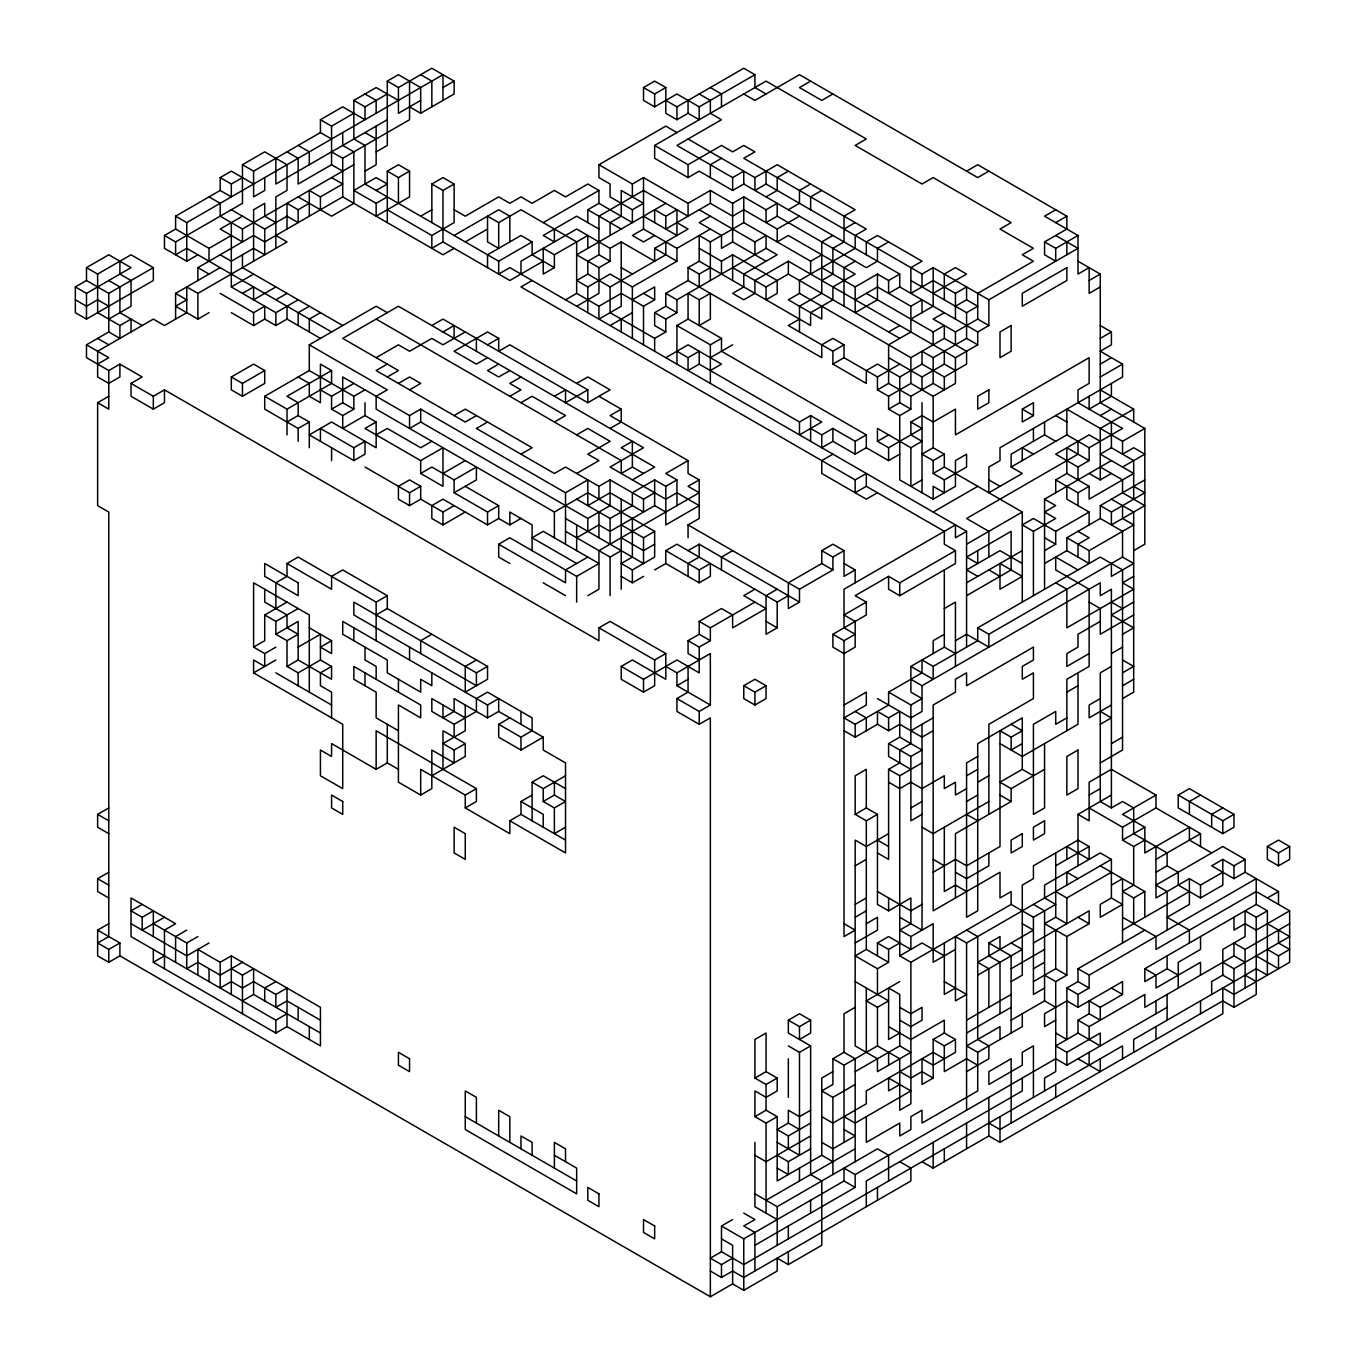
<?xml version="1.0" encoding="UTF-8"?>
<svg xmlns="http://www.w3.org/2000/svg" width="1365" height="1365" viewBox="0 0 1365 1365"><rect width="100%" height="100%" fill="white"/><g stroke="black" fill="none" stroke-linecap="round" stroke-linejoin="round"><path stroke-width="1.5" d="M197.891 254.777L186.749 261.21L164.465 248.345L164.465 235.48L175.607 229.047L175.607 216.182L220.174 190.452L220.174 177.587L231.316 171.154L253.6 184.019M164.465 235.48L175.607 241.912L242.458 203.317L242.458 164.721L264.725 151.856L287.008 164.721L287.008 190.452L275.867 196.884L275.867 248.345M331.576 139.008L320.434 132.576L320.434 119.71L342.717 106.845L365.001 119.71L365.001 106.845L387.285 93.98M554.378 267.642L543.236 274.075L543.236 248.345L554.378 254.777L554.378 267.642L532.111 254.777L532.111 241.912L498.686 261.21L365.001 184.019L365.001 145.441L353.859 139.008L353.859 100.413L376.143 87.548L398.426 100.413M376.143 151.873L387.285 145.441L387.285 81.115L398.426 74.683L420.693 87.548L420.693 113.278L409.551 106.845M86.49 267.642L108.773 254.777L131.04 267.642L86.49 293.373L75.348 286.94L75.348 312.67L86.49 319.086L153.324 280.507L153.324 267.642L131.04 254.777L97.632 274.075L86.49 267.642L86.49 280.507L108.773 293.373L153.324 267.642M220.174 177.587L231.316 184.019L242.458 177.587M242.458 164.721L253.6 171.154L320.434 132.576M320.434 119.71L331.576 126.143L353.859 113.278M387.285 81.115L398.426 87.548L431.835 68.25L454.118 81.115L454.118 93.98L420.693 113.278M75.348 286.94L86.49 280.507M175.607 216.182L186.749 222.614L442.977 74.683L442.977 100.413M387.285 119.71L275.867 184.019L275.867 158.289M420.693 100.413L398.426 113.278L398.426 87.548M442.977 87.548L454.118 81.115M242.458 216.182L220.174 229.047L242.458 241.912L242.458 229.047L220.174 216.182L220.174 203.317L209.033 196.884M342.717 171.154L331.576 164.721L298.15 184.019L298.15 158.289L287.008 151.856M331.576 151.856L342.717 158.289L409.551 119.71L409.551 81.115M175.607 229.047L209.033 248.345L231.316 235.48M242.458 229.047L353.859 164.721M108.773 319.103L131.04 306.238L131.04 280.507L119.898 274.075L119.898 261.21M197.891 280.507L197.891 267.642L253.6 235.48L264.725 241.912L342.717 196.884L442.977 254.777L454.118 248.345M231.316 209.749L264.725 229.047L287.008 216.182L298.15 222.614L298.15 209.749L309.292 203.317M309.292 216.182L309.292 190.452L320.434 196.884L342.717 184.019L331.576 177.587M365.001 171.154L376.143 164.721L376.143 126.143M131.04 383.411L153.324 396.277L164.465 389.844L164.465 402.709L153.324 409.142L131.04 396.277L131.04 383.411L142.182 376.979L119.898 364.114L108.773 370.546L86.49 357.681L86.49 344.816L108.773 331.951L119.898 338.383L119.898 325.518L97.632 312.67L97.632 274.075M119.898 325.518L131.04 319.103L131.04 331.951M175.607 319.103L175.607 293.373L220.174 267.642M387.285 222.614L387.285 171.154L398.426 164.721L409.551 171.154L409.551 196.884L376.143 216.182L376.143 203.317L353.859 190.452L376.143 177.587L387.285 184.019L376.143 190.452M119.898 364.114L119.898 376.979L108.773 383.411L97.632 376.979L97.632 351.249L153.324 319.103L164.465 325.518L186.749 312.67L186.749 286.94L197.891 293.373L287.008 241.912L275.867 235.48M387.285 171.154L398.426 177.587L409.551 171.154M97.632 364.114L108.773 357.681L86.49 344.816M231.316 222.614L231.316 286.94L253.6 274.075M376.143 203.317L387.285 196.884M175.607 293.373L186.749 299.805L175.607 306.238L197.891 319.103L209.033 312.67M242.458 293.373L253.6 286.94L253.6 299.805L275.867 286.94M431.835 222.614L431.835 184.019L442.977 177.587L454.118 184.019L454.118 222.614L431.835 235.48L387.285 209.749M431.835 184.019L442.977 190.452L454.118 184.019M810.622 1020.184L799.481 1026.599L799.481 1039.465L810.622 1033.032L810.622 1020.184L799.481 1013.751L788.339 1020.184L788.339 1033.032L810.622 1045.897L810.622 1174.548L821.764 1180.981L821.764 1245.29L788.339 1264.587L777.197 1258.155L777.197 1271.02L743.771 1290.317L732.63 1283.885L710.346 1296.75L119.898 955.858L119.898 942.993L108.773 949.426L97.632 942.993L108.773 936.561L108.773 512.046L97.632 505.63L97.632 402.709L108.773 396.277M220.174 293.373L253.6 312.67L264.725 306.238L264.725 319.103L253.6 325.518L231.316 312.67M275.867 299.805L287.008 293.373M420.693 216.182L431.835 209.749M699.204 106.845L676.938 93.98L654.654 106.845L643.512 100.413L643.512 87.548L654.654 81.115L665.796 87.548L665.796 113.278L676.938 119.71L688.062 113.278L699.204 119.71L699.204 106.845L754.913 74.683L754.913 87.548L766.055 93.98M231.316 286.94L275.867 312.67L298.15 299.805M643.512 87.548L654.654 93.98L665.796 87.548M264.725 319.103L275.867 325.518L287.008 319.103L320.434 338.383M309.292 306.238L298.15 312.67L298.15 325.518M320.434 312.67L309.292 319.103L309.292 331.951M543.236 261.21L509.828 280.507L442.977 241.912L431.835 248.345L431.835 235.48M454.118 235.48L498.686 209.749L509.828 216.182L509.828 241.912M665.796 100.413L676.938 106.845L743.771 68.25L754.913 74.683M231.316 376.979L253.6 364.114L264.725 370.546L264.725 383.411L242.458 396.277L231.316 389.844L231.316 376.979L242.458 383.411L264.725 370.546M465.26 241.912L487.544 229.047M498.686 222.614L498.686 248.345L487.544 241.912L487.544 216.182L498.686 222.614L520.969 209.749L576.661 241.912L576.661 293.373L598.945 306.238L621.229 293.373L643.512 306.238L643.512 344.816M587.803 222.614L587.803 209.749L598.945 203.317L632.37 222.614L632.37 209.749L610.087 196.884L610.087 184.019L598.945 177.587L598.945 164.721L665.796 126.143L676.938 132.576M365.001 389.844L353.859 396.277L309.292 370.546L309.292 344.816L376.143 306.238L387.285 312.653M1055.708 235.48L1077.992 248.345L988.857 299.805L988.857 325.518L977.715 331.951L899.74 286.94L899.74 274.075L743.771 184.019L732.63 190.452L699.204 171.154L688.062 177.587L654.654 158.289L654.654 145.441L766.055 81.115L866.314 139.008L855.173 145.441L922.023 184.019L933.165 177.587L1011.141 222.614L999.999 229.047L1033.424 248.345L1022.283 254.777L1033.424 261.21L977.715 293.373L977.715 319.086L955.449 331.951L933.165 319.086L944.307 312.67M543.236 222.614L598.945 190.452L598.945 203.317M298.15 441.304L298.15 428.439L264.725 409.142L264.725 396.277L309.292 370.546M598.945 164.721L632.37 184.019L643.512 177.587L688.062 203.317L710.346 190.452L732.63 203.317L743.771 196.884L766.055 209.749L777.197 203.317L777.197 216.182L866.314 267.642L877.456 261.21L877.456 248.345L888.598 241.912M810.622 81.115L799.481 87.548L821.764 100.413L832.889 93.98M264.725 396.277L287.008 409.142L331.576 383.411L331.576 370.546L287.008 396.277L298.15 402.709L298.15 415.574L309.292 422.007L309.292 447.737M654.654 145.441L688.062 164.721L721.488 145.441L732.63 151.856L743.771 145.441L754.913 151.856L743.771 158.289L866.314 229.047L855.173 235.48L855.173 248.345L799.481 280.507L799.481 293.373L788.339 299.805L821.764 319.086L821.764 306.238M376.143 357.681L398.426 344.816L409.551 351.249L431.835 338.383L442.977 344.816L465.26 331.951M431.835 325.518L442.977 319.086L587.803 402.709L610.087 389.844L587.803 376.979L576.661 383.411M554.378 254.777L587.803 235.48L587.803 248.345M632.37 209.749L643.512 203.317L621.229 190.452L621.229 216.182L610.087 222.614L610.087 235.48M721.488 158.289L710.346 164.721L710.346 177.587M287.008 422.007L298.15 415.574M320.434 389.844L331.576 396.277L353.859 383.411M387.285 364.114L376.143 370.546L465.26 422.007L476.402 415.574M442.977 331.951L454.118 325.518L454.118 338.383M532.111 280.507L520.969 286.94L855.173 479.9L866.314 473.467L866.314 486.315L944.307 531.343L944.307 544.208L955.449 550.641L955.449 563.506L899.74 595.669L888.598 589.236L888.598 576.371L899.74 582.804L955.449 550.641M665.796 203.317L576.661 254.777L598.945 267.642L610.087 261.21L610.087 248.345L621.229 241.912L654.654 261.21L654.654 248.345L688.062 229.047L676.938 222.614M298.15 428.439L309.292 422.007M331.576 396.277L331.576 409.142L342.717 402.709L353.859 409.142L353.859 396.277M387.285 376.979L398.426 370.546L342.717 338.383L398.426 306.238L643.512 447.737L610.087 467.035L665.796 499.18L676.938 492.748L699.204 505.613L665.796 524.911L665.796 486.315L654.654 479.883L632.37 492.748L632.37 505.613L610.087 518.478L576.661 499.18M688.062 203.317L688.062 216.182L643.512 190.452L598.945 216.182L598.945 254.777L587.803 261.21L587.803 274.075L610.087 286.94L665.796 254.777L665.796 241.912M710.346 229.047L676.938 248.345L643.512 229.047L632.37 235.48L643.512 241.912L654.654 235.48M654.654 222.614L654.654 209.749L665.796 216.182L676.938 209.749L676.938 235.48L643.512 216.182M699.204 93.98L710.346 100.413L710.346 113.278L721.488 119.71L676.938 145.441L732.63 177.587L743.771 171.154L743.771 184.019M331.576 409.142L342.717 415.574L353.859 409.142M398.426 383.411L409.551 376.979L420.693 383.411L409.551 389.844M587.803 274.075L576.661 280.507L587.803 286.94L610.087 274.075L632.37 286.94L676.938 261.21L676.938 248.345M799.481 216.182L777.197 229.047L743.771 209.749L732.63 216.182L710.346 203.317L665.796 229.047L665.796 216.182M688.062 139.008L754.913 177.587L777.197 164.721L855.173 209.749L844.031 216.182L844.031 241.912L832.889 248.345L832.889 274.075L821.764 280.507M320.434 441.304L320.434 428.439L353.859 447.737L365.001 441.304L365.001 454.17L353.859 460.602L309.292 434.872L331.576 422.007L376.143 447.737L376.143 422.007L365.001 415.574L342.717 428.439L342.717 415.574M487.544 344.816L498.686 338.383L498.686 351.249L509.828 344.816L587.803 389.844L587.803 402.709M565.519 299.805L576.661 293.373M710.346 216.182L699.204 222.614L721.488 235.48L721.488 248.345L732.63 241.912L766.055 261.21M766.055 171.154L766.055 184.019L754.913 190.452L754.913 177.587M788.339 171.154L777.197 177.587L777.197 190.452L766.055 196.884M376.143 422.007L365.001 428.439L420.693 460.602L442.977 447.737L442.977 486.315L420.693 473.467L420.693 460.602M487.544 357.681L476.402 364.114L454.118 351.249L487.544 331.951L498.686 338.383M576.661 306.238L598.945 293.373L598.945 267.642M376.143 434.872L387.285 428.439L420.693 447.737L431.835 441.304M342.717 402.709L342.717 376.979L409.551 415.574L420.693 409.142L565.519 492.748L587.803 479.883L587.803 505.613L610.087 492.748L643.512 512.046L643.512 499.18L610.087 479.883L598.945 486.315L565.519 467.035L554.378 473.467L476.402 428.439L487.544 422.007M498.686 364.114L487.544 370.546L498.686 376.979L509.828 370.546M777.197 229.047L777.197 241.912L788.339 235.48L855.173 274.075L832.889 286.94L832.889 299.805L810.622 312.67L810.622 325.518L699.204 261.21L699.204 235.48L710.346 241.912L743.771 222.614L810.622 261.21L821.764 254.777M810.622 184.019L799.481 190.452L799.481 203.317L788.339 209.749M610.087 479.883L610.087 505.613L587.803 518.478L420.693 422.007L409.551 428.439L409.551 415.574M632.37 299.805L654.654 286.94L654.654 299.805L643.512 306.238M977.715 331.951L977.715 344.816L955.449 357.681L788.339 261.21L754.913 280.507L754.913 293.373L743.771 299.805L732.63 293.373L743.771 286.94L743.771 274.075L777.197 254.777L766.055 248.345L676.938 299.805L676.938 312.67L665.796 319.103L665.796 331.951L654.654 325.535L654.654 312.67L665.796 306.238L665.796 293.373L688.062 280.507L688.062 267.642L699.204 261.21M777.197 216.182L766.055 222.614L766.055 209.749M821.764 190.452L810.622 196.884L810.622 209.749M454.118 415.574L465.26 409.142L532.111 447.737L520.969 454.17M520.969 376.979L509.828 383.411L520.969 389.844L509.828 396.277M610.087 325.535L632.37 312.67M688.062 267.642L699.204 274.075L710.346 267.642M699.204 248.345L721.488 261.21L732.63 254.777L777.197 280.507L777.197 293.373L766.055 299.805L766.055 286.94L732.63 267.642M699.204 209.749L754.913 241.912L766.055 235.48L766.055 248.345M520.969 402.709L532.111 396.277L565.519 415.574L554.378 422.007M699.204 299.805L710.346 293.373L710.346 319.103L699.204 325.518L699.204 299.805L688.062 293.373L688.062 319.103L721.488 338.383L721.488 351.249L866.314 434.872L866.314 447.737L888.598 460.602L899.74 454.17M420.693 473.467L431.835 467.035L454.118 479.883L476.402 467.035L476.402 479.9L454.118 492.748L454.118 479.883M554.378 396.277L565.519 389.844L565.519 402.709L587.803 389.844M610.087 286.94L610.087 312.67L654.654 338.383L665.796 331.951M676.938 364.114L676.938 325.518L688.062 319.103M832.889 235.48L821.764 241.912L821.764 293.373L799.481 306.238L799.481 331.951M844.031 229.047L855.173 222.614M275.867 608.534L275.867 582.804L287.008 576.371L287.008 563.506L298.15 557.074L376.143 602.101L387.285 595.669L387.285 608.534L487.544 666.41L487.544 679.275L465.26 692.14L465.26 666.41L476.402 659.978M365.001 467.035L409.551 492.748L420.693 486.315L420.693 499.18L409.551 505.613L398.426 499.18L398.426 486.315L409.551 479.9L420.693 486.315M442.977 473.467L465.26 460.602M766.055 286.94L788.339 274.075L899.74 338.383M966.574 171.154L977.715 164.721L1066.85 216.182L1066.85 229.047L1044.566 241.912L1044.566 254.777L1055.708 261.21L1055.708 248.345L1044.566 241.912M665.796 357.681L688.062 344.816L721.488 364.114L710.346 370.546M988.857 171.154L977.715 177.587L799.481 74.683L754.913 100.413L743.771 93.98M688.062 357.681L699.204 351.249L699.204 364.114L688.062 370.546L688.062 357.681L676.938 351.249M676.938 325.518L710.346 344.816L721.488 338.383M855.173 261.21L844.031 267.642L844.031 306.238M309.292 692.14L309.292 614.967L253.6 582.804L253.6 647.129L264.725 640.697L264.725 614.967L287.008 602.101M420.693 499.18L442.977 512.046L454.118 505.613M576.661 434.872L587.803 428.439L610.087 441.304L587.803 454.17L598.945 460.602L576.661 473.467M610.087 428.439L621.229 422.007L621.229 409.142L610.087 415.574L688.062 460.602L688.062 473.467L699.204 479.9L699.204 518.478L688.062 524.911L688.062 537.776M710.346 357.681L732.63 344.816M264.725 614.967L275.867 621.399L298.15 608.534M520.969 518.478L509.828 524.911L498.686 518.478L487.544 524.911L442.977 499.18L431.835 505.613L431.835 518.478L442.977 524.911L465.26 512.046M799.481 319.103L788.339 325.518L832.889 351.249L844.031 344.816L844.031 357.681L832.889 364.114L832.889 351.249M821.764 267.642L855.173 286.94L877.456 274.075L888.598 280.507L899.74 274.075M275.867 621.399L275.867 634.264L298.15 621.399L298.15 659.995L331.576 679.275L331.576 666.427L320.434 659.995L320.434 634.264L298.15 647.129M454.118 492.748L487.544 512.046L498.686 505.613L498.686 518.478M855.173 299.805L877.456 286.94L910.882 306.238L922.023 299.805L922.023 312.67M253.6 647.129L264.725 653.562L275.867 647.129M275.867 634.264L287.008 640.697L298.15 634.264L287.008 627.832L287.008 614.967L264.725 602.101L264.725 589.236M899.74 286.94L888.598 293.373L888.598 280.507M766.055 184.019L922.023 274.075L933.165 267.642L988.857 299.805M264.725 653.562L264.725 666.427L253.6 659.995L253.6 672.86L275.867 659.995M1055.708 209.749L1044.566 216.182L1077.992 235.48L1077.992 274.075L1089.134 267.642L1089.134 293.373L1100.275 286.94M287.008 640.697L287.008 666.427L298.15 659.995M331.576 640.697L320.434 647.129L331.576 653.562L331.576 640.697L309.292 627.832M376.143 614.967L387.285 608.534M509.828 563.506L498.686 557.074L498.686 544.208L509.828 537.776L576.661 576.371L598.945 563.506L543.236 531.343L532.111 537.776L576.661 563.506M554.378 537.776L554.378 512.046L587.803 492.748L654.654 531.343L654.654 557.074L632.37 569.939L632.37 582.804L643.512 576.371M632.37 479.883L654.654 467.035L621.229 447.737L632.37 441.304L632.37 467.035L621.229 473.467L621.229 460.602L376.143 319.086M933.165 293.373L966.574 274.075L955.449 267.642L944.307 274.075L944.307 299.805M1055.708 222.614L1066.85 216.182M287.008 666.427L298.15 672.86L320.434 659.995M888.598 331.951L899.74 325.518M910.882 319.086L933.165 306.238L933.165 267.642M866.314 254.777L866.314 241.912L877.456 235.48L922.023 261.21L910.882 267.642L910.882 293.373L933.165 280.507L955.449 293.373L966.574 286.94L966.574 299.805L977.715 306.238L966.574 312.67L910.882 280.507M331.576 666.427L320.434 672.86L320.434 685.708L331.576 692.14L331.576 717.871M688.062 460.602L665.796 473.467L676.938 479.883L676.938 505.613M955.449 306.238L966.574 299.805M1055.708 248.345L1077.992 235.48M108.773 833.657L97.632 827.224L97.632 814.359L108.773 807.926M576.661 537.776L598.945 524.911L610.087 531.343L654.654 505.613L654.654 479.883M643.512 499.18L654.654 492.748M665.796 486.315L676.938 479.883M866.314 293.373L933.165 331.951L944.307 325.518L944.307 338.383L910.882 357.681L799.481 293.373M431.835 634.264L420.693 640.697L420.693 653.562M699.204 479.9L688.062 486.315L699.204 492.748L598.945 550.641L598.945 589.236L587.803 595.669M799.481 422.007L810.622 415.574L821.764 422.007L799.481 434.872L799.481 422.007L699.204 364.114M844.031 357.681L877.456 376.979L899.74 364.114M587.803 557.074L565.519 569.939L565.519 582.804L498.686 544.208M877.456 376.979L877.456 389.844L888.598 383.411L910.882 396.277L933.165 383.411L944.307 389.844L944.307 376.979L966.574 364.114L966.574 351.249L944.307 338.383M832.889 364.114L866.314 383.411L866.314 370.546L877.456 364.114L899.74 376.979L922.023 364.114L944.307 376.979M922.023 364.114L922.023 351.249L933.165 357.681L966.574 338.383L977.715 344.816M565.519 531.343L610.087 557.074L621.229 550.641M621.229 524.911L643.512 537.776L654.654 531.343M810.622 428.439L821.764 434.872L832.889 428.439L855.173 441.304L866.314 434.872M877.456 389.844L888.598 396.277L910.882 383.411L933.165 396.277L955.449 383.411L955.449 357.681M888.598 357.681L922.023 376.979L944.307 364.114L955.449 370.546M1089.134 280.507L1100.275 274.075L1100.275 402.709L1144.826 428.439L1144.826 544.208L1133.684 550.641M654.654 544.208L643.512 550.641L621.229 537.776M866.314 447.737L855.173 454.17L832.889 441.304L821.764 447.737L821.764 434.872M888.598 396.277L888.598 409.142L899.74 402.709L910.882 409.142L910.882 396.277M108.773 897.965L97.632 891.533L97.632 878.685L108.773 872.252M654.654 569.939L665.796 563.506L665.796 550.641L676.938 544.208L777.197 602.101L788.339 595.669M832.889 454.17L821.764 460.602L821.764 473.467L866.314 499.18L877.456 492.748M888.598 409.142L899.74 415.574L910.882 409.142M476.402 672.843L476.402 685.708L353.859 614.967L353.859 602.101L476.402 672.843L487.544 666.41M688.062 550.641L699.204 544.208L799.481 602.101L799.481 589.236L832.889 569.939L832.889 557.074L844.031 550.641L844.031 576.371L855.173 569.939L855.173 582.804M1055.708 441.304L1044.566 434.872L1011.141 454.17L1011.141 467.035L1066.85 434.872L1089.134 447.737L1122.542 428.439L1077.992 402.709L1077.992 389.844L1089.134 383.411L1089.134 357.681L955.449 434.872L955.449 409.142L933.165 422.007L922.023 415.574L910.882 422.007L910.882 434.872L922.023 441.304L910.882 447.737L877.456 428.439L877.456 441.304L888.598 434.872M877.456 441.304L888.598 447.737L922.023 428.439L910.882 422.007M598.945 627.832L610.087 621.399L665.796 653.545L665.796 679.275L632.37 659.978L621.229 666.41L621.229 679.275L643.512 692.14L654.654 685.708L654.654 659.978L598.945 627.832L598.945 640.697L164.465 389.844M665.796 550.641L699.204 569.939L710.346 563.506L710.346 576.371L699.204 582.804L665.796 563.506M732.63 550.641L721.488 557.074L721.488 569.939M1100.275 338.383L1111.4 331.951L1111.4 344.816L1100.275 351.249L1122.542 364.114L1122.542 376.979L999.999 447.737L999.999 460.602L988.857 467.035L988.857 492.765L1022.283 473.467L1011.141 467.035M119.898 955.858L108.773 962.291L97.632 955.858L97.632 930.128L108.773 923.696M142.182 904.398L131.04 910.83L142.182 917.263L153.324 910.83L153.324 936.561M253.6 672.86L342.717 724.303L342.717 788.629L320.434 775.764L320.434 750.033L331.576 756.466L331.576 743.601L376.143 769.331L387.285 762.899L398.426 769.331M465.26 717.871L431.835 698.573L431.835 711.438L454.118 724.303L476.402 711.438L476.402 698.573L487.544 692.14L532.111 717.871L532.111 730.736L520.969 737.168L498.686 724.303L498.686 737.168L520.969 750.033L543.236 737.168L498.686 711.438L487.544 717.871L454.118 698.573L454.118 711.438L442.977 717.871L442.977 705.005M431.835 672.843L431.835 685.708L420.693 679.275L420.693 692.14L387.285 672.843L387.285 659.995L342.717 634.264L342.717 621.399L487.544 705.005L498.686 698.573L498.686 711.438M866.314 486.315L855.173 492.748L855.173 479.9M944.307 454.17L933.165 447.737L922.023 454.17L933.165 460.602L944.307 454.17L944.307 467.035L1022.283 512.046L1022.283 602.101M1022.283 409.142L1033.424 402.709L1033.424 415.574L1022.283 422.007L1022.283 409.142L1033.424 415.574M1100.275 364.114L1111.4 357.681M164.465 917.263L142.182 930.128L142.182 917.263M465.26 705.005L465.26 730.736L442.977 743.601L454.118 750.033L465.26 743.601L465.26 756.466L431.835 775.764M498.686 724.303L509.828 717.871M922.023 479.9L910.882 486.332L910.882 447.737M933.165 460.602L933.165 473.467L944.307 467.035M1100.275 376.979L1122.542 364.114M699.204 621.399L710.346 627.832L710.346 640.68L699.204 634.264L699.204 621.399L721.488 608.534L732.63 614.967L732.63 627.832L766.055 608.534L743.771 595.669L754.913 589.236M799.481 602.101L788.339 608.534L788.339 582.804L821.764 563.506L821.764 550.641L832.889 544.208L844.031 550.641M933.165 473.467L944.307 479.9L966.574 467.035L966.574 454.17L955.449 460.602L955.449 486.332L933.165 499.18L899.74 479.9L899.74 415.574M186.749 930.128L175.607 936.561L175.607 962.291M398.426 730.736L376.143 717.871L376.143 692.14L353.859 679.275L353.859 666.427L420.693 705.005L420.693 717.871L398.426 705.005L398.426 782.196L420.693 795.061L431.835 788.629L431.835 750.033L454.118 762.899L454.118 750.033M654.654 659.978L665.796 653.545M699.204 659.978L688.062 653.545L688.062 640.68L699.204 634.264M710.346 627.832L754.913 602.101M777.197 589.236L766.055 595.669L766.055 634.264L777.197 627.832L777.197 602.101M153.324 949.426L153.324 962.291L164.465 955.858M153.324 923.696L186.749 942.993L197.891 936.561M621.229 666.41L643.512 679.275L676.938 659.978L699.204 672.843L699.204 647.112L710.346 640.68M933.165 512.046L977.715 486.332M1100.275 415.574L1111.4 409.142M209.033 942.993L186.749 955.858L131.04 923.696M465.26 795.061L476.402 788.629L476.402 801.494L465.26 807.926L465.26 795.061L420.693 769.331L420.693 795.061M710.346 705.005L676.938 685.708L676.938 672.843L710.346 653.545L710.346 705.005L699.204 711.438L676.938 698.573L676.938 711.438L699.204 724.303L710.346 717.871L710.346 1296.75M1133.684 422.007L1133.684 409.142L1100.275 428.439L1100.275 479.9L1089.134 473.467M676.938 685.708L688.062 679.275M197.891 975.156L197.891 949.426L220.174 962.291L231.316 955.858L320.434 1007.319L320.434 1045.914L287.008 1026.616L275.867 1033.049L153.324 962.291M532.111 820.792L532.111 782.196L543.236 775.764L565.519 788.629M676.938 698.573L688.062 692.14L688.062 666.41M888.598 576.371L855.173 595.669L866.314 602.101L866.314 614.967L832.889 634.264L832.889 647.129L844.031 653.545L855.173 647.129L855.173 621.399L844.031 614.967L866.314 602.101M966.574 647.129L966.574 531.343L955.449 537.776L955.449 524.911L844.031 589.236L844.031 627.832L855.173 634.264L844.031 640.697L832.889 634.264M1055.708 492.765L1055.708 479.9L1066.85 473.467L1089.134 486.332L1089.134 499.18L1133.684 473.467L1100.275 454.17L1111.4 447.737L1133.684 460.602L1133.684 499.198M1100.275 441.304L1089.134 434.872L1055.708 454.17L1077.992 467.035L1089.134 460.602L1089.134 447.737M1066.85 434.872L1066.85 409.142L1122.542 441.304L1144.826 428.439M242.458 962.291L220.174 975.156L197.891 962.291L186.749 968.723L186.749 942.993M565.519 840.089L520.969 814.359L520.969 801.494L532.111 795.061M532.111 782.196L543.236 788.629L565.519 775.764M966.574 544.208L1022.283 512.046M1044.566 589.236L1044.566 499.18L1111.4 460.602M231.316 968.723L242.458 975.156L253.6 968.723L253.6 994.454L320.434 1033.049M465.26 807.926L509.828 833.657L509.828 820.792L520.969 814.359M543.236 801.494L554.378 795.061L565.519 801.494L554.378 807.926L543.236 801.494L543.236 788.629M743.771 685.708L754.913 679.275L766.055 685.708L766.055 698.573L754.913 705.005L743.771 698.573L743.771 685.708L754.913 692.14L766.055 685.708M1055.708 479.9L1077.992 492.765L1089.134 486.332M1100.275 479.9L1111.4 473.467M1122.542 467.035L1144.826 454.17L1133.684 447.737L1122.542 454.17L1122.542 441.304M1044.566 550.641L1055.708 544.208L1055.708 531.343L1033.424 518.478L1022.283 524.911L1033.424 531.343L1055.708 518.478L1044.566 512.046L1055.708 505.613L1044.566 499.18M242.458 1000.886L253.6 994.454M275.867 981.589L264.725 988.021L264.725 1000.886M966.574 582.804L1022.283 550.641M1055.708 531.343L1089.134 512.046L1089.134 524.911M1044.566 563.506L1066.85 550.641L1066.85 537.776L1100.275 518.478L1100.275 505.613L1144.826 479.9M220.174 962.291L220.174 988.021L231.316 981.589L242.458 988.021L253.6 981.589L275.867 994.454L287.008 988.021L287.008 1026.616M565.519 827.224L554.378 833.657L554.378 807.926M944.307 608.534L955.449 602.101L955.449 666.41M966.574 595.669L1011.141 569.939L1011.141 531.343L966.574 557.074L977.715 563.506L977.715 550.641M1100.275 505.613L1111.4 512.046L1144.826 492.765L1133.684 486.332M164.465 968.723L164.465 930.128L175.607 923.696L131.04 897.965L131.04 936.561L275.867 1020.184L287.008 1013.751M944.307 634.264L933.165 640.697L933.165 653.562M1066.85 537.776L1089.134 550.641L1133.684 524.911L1122.542 518.478L1122.542 505.613M844.031 705.005L866.314 692.14L866.314 705.005L844.031 717.871L855.173 724.303L888.598 705.005L888.598 692.14L922.023 672.843L922.023 659.978L933.165 666.41L977.715 640.697L977.715 627.832L1100.275 557.074L1122.542 569.939L1122.542 750.033L1100.275 762.899M888.598 692.14L910.882 705.005L922.023 698.573L910.882 692.14L910.882 666.41L944.307 647.129L944.307 569.939M955.449 640.697L966.574 634.264L988.857 647.129L988.857 634.264L977.715 627.832M988.857 634.264L1122.542 557.074L1133.684 563.506L1111.4 576.371L1111.4 563.506M910.882 679.275L922.023 685.708L1100.275 582.804L1100.275 595.669L1111.4 589.236L1111.4 807.926L1122.542 801.494L1133.684 807.926L1133.684 833.657L1167.109 852.954L1167.109 865.82L1155.967 872.252M844.031 730.736L855.173 737.168L877.456 724.303L888.598 730.736L899.74 724.303L922.023 737.168L933.165 730.736M877.456 724.303L877.456 711.438L888.598 717.871L899.74 711.438L899.74 737.168L922.023 750.033L910.882 756.466L888.598 743.601L888.598 756.466L910.882 769.331M1133.684 576.371L1122.542 582.804L1133.684 589.236L1066.85 627.832L1066.85 589.236L1055.708 582.804M888.598 743.601L899.74 737.168M910.882 730.736L933.165 717.871M1100.275 621.399L1077.992 634.264L1077.992 647.129L1066.85 653.562L1066.85 666.427L1089.134 653.562M1133.684 602.101L1111.4 614.967L1133.684 627.832L1122.542 634.264M1133.684 614.967L1100.275 634.264L1100.275 608.534L1089.134 602.101M877.456 852.937L888.598 859.37L888.598 769.331L899.74 762.899L899.74 750.033L910.882 743.601L910.882 705.005M1111.4 897.965L1122.542 904.398L1100.275 917.263L1100.275 904.398L1111.4 897.965L1111.4 859.387L1100.275 852.954L1044.566 885.1L1044.566 897.965L1055.708 904.398L1033.424 917.263L1011.141 904.398L910.882 962.291L899.74 955.858L899.74 775.764L922.023 762.899M1111.4 653.562L1122.542 647.129M866.314 807.926L866.314 769.331L855.173 775.764L855.173 814.359L866.314 807.926L877.456 814.359L877.456 904.398L888.598 910.83L910.882 897.965L910.882 923.696L899.74 930.128L910.882 936.561L933.165 923.696L933.165 962.291L955.449 949.426M1066.85 692.14L1077.992 685.708M1111.4 666.427L1100.275 672.86L1100.275 801.494L1111.4 807.926M855.173 814.359L866.314 820.792L877.456 814.359M977.715 756.466L966.574 762.899L966.574 917.263L977.715 910.83L977.715 743.601L1022.283 717.871L1022.283 769.331L999.999 782.196L1011.141 788.629L1044.566 769.331M933.165 872.235L955.449 859.37L966.574 865.802L999.999 846.522L999.999 730.736L1011.141 737.168L1022.283 730.736L1011.141 724.303M1122.542 672.86L1133.684 666.427L1122.542 659.995M910.882 807.926L922.023 801.494M966.574 775.764L977.715 769.331M1022.283 743.601L1011.141 750.033L1011.141 737.168M1066.85 717.871L1055.708 724.303L1055.708 711.438L1033.424 724.303L1033.424 814.359L1044.566 807.926L1044.566 743.601M1100.275 698.573L1089.134 705.005L1089.134 717.871L1111.4 705.005M1122.542 685.725L1133.684 679.292M888.598 833.657L866.314 846.505L855.173 840.089L855.173 1045.897L877.456 1058.762L877.456 1071.627L910.882 1052.33L899.74 1045.897L855.173 1071.627M922.023 814.359L910.882 820.792L910.882 756.466M966.574 788.629L955.449 795.061L955.449 782.196L944.307 788.629L944.307 775.764L922.023 788.629L910.882 782.196L899.74 788.629L888.598 782.196M977.715 782.196L988.857 775.764M1122.542 698.573L1133.684 692.14L1133.684 512.046L1111.4 499.18M855.173 865.802L866.314 859.37M966.574 801.494L977.715 795.061M1100.275 724.303L1111.4 717.871L1100.275 711.438M988.857 801.494L933.165 833.657L922.023 827.224M1011.141 788.629L1011.141 801.494L955.449 833.657L955.449 897.965M1111.4 743.601L1122.542 737.168M855.173 904.398L866.314 897.965M855.173 917.263L866.314 910.83M866.314 923.696L877.456 917.263L877.456 930.128L855.173 942.993M1089.134 795.061L1100.275 788.629M922.023 904.398L910.882 910.83L877.456 891.533M1077.992 865.82L1077.992 814.359L1111.4 795.061M888.598 962.291L866.314 949.426L855.173 955.858L877.456 968.723L888.598 962.291L888.598 949.426L877.456 942.993L877.456 955.858M877.456 942.993L888.598 936.561L910.882 949.426L910.882 936.561M888.598 949.426L899.74 942.993M1200.535 846.522L1200.535 833.657L1155.967 807.926L1155.967 795.061L1122.542 814.359L1144.826 827.224L1144.826 852.954L1189.393 827.224L1189.393 840.089L1211.676 852.954M899.74 955.858L922.023 942.993L944.307 955.858M1055.708 865.802L1089.134 846.522L1089.134 859.387L1066.85 846.522L1066.85 859.37M1089.134 807.926L1122.542 827.224L1155.967 807.926M1178.251 795.061L1189.393 788.629L1233.96 814.359L1233.96 827.224L1222.818 833.657L1178.251 807.926L1178.251 795.061L1222.818 820.792L1233.96 814.359M1122.542 827.224L1122.542 840.089L1144.826 827.224M1200.535 795.061L1189.393 801.494L1189.393 814.359M855.173 1007.319L844.031 1013.751L844.031 1052.33L855.173 1058.762L855.173 1161.683M899.74 981.589L866.314 1000.886L877.456 1007.319L888.598 1000.886L855.173 981.589M944.307 981.589L966.574 994.454L955.449 1000.886L955.449 936.561L966.574 942.993L1111.4 859.387M1122.542 840.089L1133.684 846.522L1144.826 840.089M766.055 1071.627L766.055 1033.032L754.913 1039.465L754.913 1078.06L766.055 1071.627L777.197 1078.06L777.197 1090.925L766.055 1097.358L754.913 1090.925L754.913 1116.655L766.055 1123.088L777.197 1116.655L777.197 1180.981L821.764 1155.251L832.889 1161.683M788.339 1045.897L799.481 1052.33L810.622 1045.897M999.999 1013.751L999.999 962.291L988.857 955.858L988.857 942.993L999.999 936.561L999.999 949.426M1055.708 891.533L1066.85 897.965L1111.4 872.235M1222.818 807.926L1211.676 814.359L1211.676 827.224M754.913 1078.06L766.055 1084.493L777.197 1078.06M1055.708 852.954L1055.708 917.263L1044.566 923.696L1066.85 936.561L1089.134 923.696L1089.134 910.83L1033.424 942.993M1111.4 885.1L1122.542 878.668L1122.542 942.993M1155.967 859.387L1200.535 833.657M855.173 1084.493L832.889 1097.358L821.764 1090.925L832.889 1084.493L832.889 1058.762L844.031 1052.33M955.449 988.021L944.307 994.454L944.307 942.993M977.715 975.156L1022.283 949.426L1011.141 942.993M754.913 1116.655L766.055 1110.223L777.197 1116.655M832.889 1071.627L821.764 1078.06L821.764 1155.251M832.889 1058.762L844.031 1065.195L877.456 1045.897L899.74 1058.762L899.74 1110.223L910.882 1103.79L910.882 962.291M899.74 1033.032L888.598 1039.465L888.598 988.021L899.74 994.454L899.74 1045.897M1011.141 968.723L1044.566 949.426M1133.684 846.522L1133.684 885.1L1122.542 891.533L1133.684 897.965L1144.826 891.533L1144.826 917.263M1011.141 981.589L1022.283 975.156L1022.283 885.1L1033.424 878.668L1033.424 865.802L1077.992 840.089L1089.134 846.522M1033.424 968.723L1044.566 962.291M1222.818 872.252L1200.535 885.1L1189.393 878.668L1155.967 897.965L1155.967 846.522M1245.102 859.387L1233.96 865.82L1222.818 859.387L1211.676 865.82L1233.96 878.668L1245.102 872.252L1245.102 859.387L1222.818 846.522L1155.967 885.1L1167.109 891.533L1167.109 930.128M799.481 1129.52L788.339 1123.088L777.197 1129.52L788.339 1135.953L810.622 1123.088M810.622 1110.223L799.481 1116.655L788.339 1110.223L788.339 1123.088M933.165 1039.465L944.307 1033.032L955.449 1039.465L955.449 1052.33L933.165 1065.195L922.023 1058.762L922.023 1084.493L933.165 1078.06L933.165 1039.465L944.307 1045.897L955.449 1039.465M966.574 1020.184L1011.141 994.454M1033.424 981.589L1055.708 968.723L1055.708 930.128M1122.542 930.128L1189.393 891.533M1267.368 846.522L1278.51 840.089L1289.652 846.522L1289.652 859.387L1278.51 865.82L1267.368 859.387L1267.368 846.522L1278.51 852.954L1289.652 846.522M966.574 1033.049L1011.141 1007.319M1044.566 988.021L1033.424 994.454L1033.424 917.263M1044.566 975.156L1055.708 981.589L1066.85 975.156L1066.85 936.561M1055.708 1033.049L1066.85 1039.482L1066.85 988.021L1077.992 981.589L1077.992 968.723L1144.826 930.128M1167.109 865.82L1178.251 872.235L1178.251 885.1L1200.535 897.965L1222.818 885.1L1222.818 859.387M810.622 1135.953L766.055 1161.683L754.913 1155.251M899.74 1084.493L888.598 1090.925L888.598 1078.06L910.882 1090.925L855.173 1123.088L844.031 1116.655M1011.141 1020.184L1044.566 1000.886L1055.708 1007.319M1077.992 968.723L1089.134 975.156L1256.227 878.668L1256.227 904.398L1267.368 910.83L1267.368 975.156L1256.227 968.723L1133.684 1039.482L1133.684 1052.33M777.197 1155.251L788.339 1161.683L810.622 1148.818M999.999 1039.465L999.999 1026.616L966.574 1045.897L977.715 1052.33L1022.283 1026.616L1022.283 1013.751M1066.85 988.021L1077.992 994.454L1089.134 988.021L1089.134 975.156M966.574 1071.627L988.857 1058.762L988.857 1045.897L977.715 1039.465L977.715 936.561L966.574 930.128M1055.708 1020.184L1044.566 1026.616L1044.566 1013.751L1066.85 1000.886L1077.992 1007.319L1122.542 981.589L1122.542 994.454L1100.275 1007.319L1089.134 1000.886L1089.134 1013.751L1077.992 1020.184L1077.992 1033.049L1055.708 1045.897L1066.85 1052.33L1100.275 1033.049L1100.275 1045.897L1077.992 1033.049M1178.251 975.156L1167.109 968.723L1144.826 981.589L1144.826 968.723L1256.227 904.398M1267.368 897.965L1278.51 891.533L1245.102 872.252M1122.542 1058.762L1122.542 1045.914L743.771 1264.587L721.488 1251.722L721.488 1225.992L732.63 1219.559M766.055 1200.279L855.173 1148.818M1211.676 994.454L1211.676 981.589L1222.818 975.156L1222.818 949.426L1245.102 936.561L1245.102 910.83L1256.227 917.263L1267.368 910.83M754.913 1193.846L777.197 1206.694L877.456 1148.818L888.598 1155.251L888.598 1180.981M1077.992 1020.184L1089.134 1026.616L1144.826 994.454L1144.826 1007.319L1233.96 955.858L1245.102 962.291M922.023 1161.683L933.165 1168.116L988.857 1135.953L999.999 1142.386L1222.818 1013.751L1222.818 988.021L1233.96 994.454L1289.652 962.291L1289.652 910.83L1256.227 930.128L1245.102 923.696L1233.96 930.128L1233.96 917.263M721.488 1251.722L710.346 1258.155L721.488 1264.587L732.63 1258.155M721.488 1225.992L743.771 1238.857L844.031 1180.981L855.173 1187.413L855.173 1174.548L844.031 1168.116L844.031 1180.981M855.173 1174.548L1055.708 1058.762L1066.85 1065.195L1167.109 1007.319M1233.96 955.858L1233.96 942.993L1245.102 949.426L1289.652 923.696M754.913 1245.29L855.173 1187.413M1222.818 962.291L1233.96 968.723L1289.652 936.561L1267.368 923.696M710.346 1271.02L721.488 1277.452L732.63 1271.02L743.771 1277.452L910.882 1180.981L910.882 1168.116L899.74 1161.683M1267.368 949.426L1278.51 955.858L1289.652 949.426L1278.51 942.993L1278.51 930.128M988.857 1123.088L999.999 1129.52L1222.818 1000.886L1233.96 1007.319L1256.227 994.454L1256.227 917.263M1077.992 261.21L1100.275 274.075M710.346 87.548L721.488 93.98L721.488 106.845M1100.275 325.535L1111.4 331.951M977.715 319.086L988.857 325.518M1100.275 389.844L1133.684 409.142M1055.708 415.574L1066.85 422.007M420.693 74.683L431.835 81.115L431.835 106.845M1089.134 460.602L1066.85 447.737L1066.85 473.467M1100.275 467.035L1122.542 479.9L1122.542 492.765L1144.826 505.613L1111.4 524.911L1111.4 512.046M598.945 190.452L587.803 184.019L565.519 196.884L554.378 190.452L532.111 203.317L520.969 196.884L509.828 203.317L498.686 196.884L465.26 216.182L454.118 209.749M844.031 344.816L832.889 338.383L821.764 344.816L821.764 357.681L688.062 280.507M1033.424 454.17L1022.283 447.737L1022.283 460.602M587.803 209.749L621.229 229.047M654.654 248.345L676.938 261.21M365.001 93.98L376.143 100.413L376.143 113.278M598.945 229.047L576.661 216.182L543.236 235.48L554.378 241.912L554.378 229.047M1089.134 512.046L1066.85 499.18L1066.85 486.332M1100.275 518.478L1122.542 531.343L1122.542 557.074M353.859 100.413L365.001 106.845M610.087 248.345L576.661 229.047L520.969 261.21L520.969 274.075M598.945 254.777L610.087 261.21M621.229 267.642L632.37 274.075M665.796 293.373L676.938 299.805M988.857 479.9L999.999 486.332M1077.992 531.343L1089.134 537.776L1077.992 544.208L1077.992 557.074M365.001 132.576L376.143 139.008M643.512 293.373L654.654 299.805M665.796 306.238L676.938 312.67M532.111 241.912L520.969 235.48L487.544 254.777L487.544 267.642M654.654 312.67L665.796 319.103M1044.566 537.776L1055.708 544.208M1066.85 550.641L1089.134 563.506L1089.134 550.641M1077.992 569.939L1055.708 557.074L1055.708 569.939L1089.134 589.236L1089.134 666.427L1066.85 679.275L1066.85 730.736M1111.4 602.101L1122.542 608.534M298.15 145.441L309.292 151.856L309.292 164.721M966.574 531.343L509.828 267.642L498.686 274.075L498.686 261.21M1022.283 563.506L999.999 550.641L966.574 569.939L977.715 576.371M988.857 569.939L999.999 576.371M298.15 196.884L331.576 216.182L353.859 203.317L353.859 151.856L342.717 145.441L342.717 132.576M298.15 209.749L287.008 203.317L287.008 229.047M598.945 396.277L621.229 409.142M220.174 190.452L231.316 196.884L231.316 184.019M275.867 222.614L264.725 216.182L264.725 203.317L253.6 209.749L253.6 261.21M821.764 550.641L832.889 557.074M844.031 563.506L855.173 569.939M821.764 563.506L832.889 569.939M632.37 467.035L643.512 473.467M944.307 647.129L955.449 653.562M220.174 254.777L231.316 261.21L253.6 248.345L264.725 254.777L264.725 229.047M342.717 325.518L242.458 267.642L242.458 254.777M654.654 505.613L665.796 512.046M688.062 524.911L799.481 589.236M1155.967 795.061L1111.4 769.331L1089.134 782.196L1089.134 820.792L1077.992 814.359M331.576 331.951L186.749 248.345L175.607 254.777L175.607 241.912M910.882 666.41L933.165 679.275L933.165 666.41M197.891 267.642L209.033 274.075M309.292 344.816L387.285 389.844L376.143 396.277L376.143 409.142L554.378 512.046M999.999 743.601L1022.283 756.466L1077.992 724.303L1077.992 672.843M1289.652 910.83L1256.227 891.533L1155.967 949.426L1155.967 936.561L1122.542 917.263M331.576 370.546L320.434 364.114L320.434 402.709L309.292 396.277L309.292 383.411L298.15 376.979M766.055 621.399L777.197 627.832M1022.283 769.331L1033.424 775.764M565.519 518.478L643.512 563.506L643.512 537.776M877.456 698.573L910.882 717.871L922.023 711.438L922.023 685.708M632.37 569.939L621.229 563.506L632.37 557.074L632.37 518.478M108.773 280.507L119.898 286.94L119.898 312.67L142.182 325.518M465.26 486.315L498.686 505.613M621.229 576.371L632.37 582.804M855.173 711.438L866.314 717.871L866.314 730.736M999.999 795.061L1011.141 801.494M1100.275 865.802L1144.826 891.533M1256.227 955.858L1278.51 968.723L1278.51 955.858M108.773 306.238L97.632 299.805L86.49 306.238L75.348 299.805M688.062 640.68L699.204 647.112M888.598 769.331L899.74 775.764M966.574 814.359L977.715 820.792M1077.992 878.668L1066.85 872.235L1066.85 885.1M1245.102 975.156L1256.227 981.589M543.236 582.804L565.519 595.669M1222.818 975.156L1233.96 981.589M97.632 338.383L108.773 344.816M665.796 666.41L676.938 672.843M1077.992 917.263L1089.134 923.696M1033.424 904.398L1044.566 910.83L1044.566 1000.886M1055.708 917.263L1066.85 923.696L1066.85 897.965M1144.826 968.723L1155.967 975.156L1155.967 988.021L1200.535 962.291L1200.535 975.156M933.165 859.37L944.307 865.802M955.449 872.235L966.574 878.668L988.857 865.802L988.857 852.937M877.456 840.089L888.598 846.505M966.574 891.533L955.449 885.1L944.307 891.533L944.307 827.224M1022.283 923.696L1033.424 930.128L977.715 962.291L988.857 968.723L988.857 1007.319M97.632 402.709L108.773 409.142L108.773 370.546M1111.4 988.021L1122.542 994.454M1055.708 968.723L1066.85 975.156M1077.992 981.589L1089.134 988.021M387.285 595.669L342.717 569.939L331.576 576.371L331.576 589.236L287.008 563.506M988.857 942.993L1011.141 955.858L1011.141 1033.049M1089.134 1013.751L1100.275 1020.184L1100.275 1007.319M899.74 917.263L922.023 930.128L922.023 724.303M844.031 923.696L855.173 930.128L844.031 936.561L844.031 640.697M1077.992 1058.762L1100.275 1071.627L1100.275 1058.762M465.26 743.601L442.977 730.736L442.977 769.331M899.74 1007.319L910.882 1013.751L922.023 1007.319L922.023 1020.184L910.882 1026.616L899.74 1020.184M520.969 801.494L543.236 814.359L543.236 827.224M977.715 1065.195L966.574 1058.762L944.307 1071.627L944.307 1045.897M275.867 672.86L331.576 705.005M476.402 788.629L376.143 730.736L376.143 769.331M888.598 1026.616L910.882 1039.465L944.307 1020.184L944.307 1033.049M944.307 1058.762L933.165 1052.33L866.314 1090.925L866.314 1103.79L832.889 1123.088L821.764 1116.655M509.828 820.792L565.519 852.937L565.519 762.899L543.236 750.033L543.236 737.168M933.165 1078.06L922.023 1071.627L910.882 1078.06L899.74 1071.627M788.339 1020.184L799.481 1026.599M844.031 1129.52L855.173 1135.953L832.889 1148.818L821.764 1142.386M777.197 1142.386L799.481 1155.251L799.481 1052.33M777.197 1168.116L788.339 1174.548L788.339 1161.683M97.632 814.359L108.773 820.792M777.197 1219.559L754.913 1206.711L754.913 1142.386M743.771 1213.127L754.913 1219.559L743.771 1225.992L754.913 1232.424L754.913 1271.02M97.632 878.685L108.773 885.1M721.488 1238.857L732.63 1245.29L732.63 1283.885M320.434 1020.184L287.008 1000.886L275.867 1007.319L275.867 994.454M554.378 1155.251L576.661 1168.116L576.661 1193.846L465.26 1129.52L465.26 1090.925L476.402 1097.358L476.402 1123.088M465.26 1116.655L576.661 1180.981M97.632 930.128L119.898 942.993M1278.51 852.954L1278.51 865.82M1278.51 891.533L1278.51 904.398M1245.102 949.426L1245.102 988.021M1233.96 865.82L1233.96 878.668M1233.96 968.723L1233.96 1007.319M1222.818 820.792L1222.818 833.657M1200.535 885.1L1200.535 897.965M1200.535 936.561L1200.535 949.426L1178.251 962.291L1178.251 988.021M1200.535 1000.886L1200.535 1013.751M1189.393 878.668L1189.393 904.398L1167.109 917.263L1189.393 930.128L1189.393 942.993M1167.109 955.858L1167.109 968.723M1167.109 994.454L1167.109 1020.184M1155.967 1000.886L1155.967 1013.751M1155.967 1026.616L1155.967 1039.482M1133.684 897.965L1133.684 923.696M1111.4 383.411L1111.4 396.277L1089.134 409.142L1089.134 396.277M1111.4 422.007L1111.4 447.737M1089.134 1026.616L1089.134 1039.482M1089.134 1052.33L1089.134 1065.195M1077.992 441.304L1077.992 454.17L966.574 518.478L988.857 531.343L988.857 557.074M1077.992 467.035L1077.992 479.9M1077.992 492.765L1077.992 505.613M1077.992 994.454L1077.992 1007.319M1066.85 241.912L1066.85 254.777M1066.85 1052.33L1066.85 1065.195M1055.708 981.589L1055.708 1071.627L1044.566 1078.06L1044.566 1090.925M1055.708 1084.493L1055.708 1097.358M1044.566 422.007L1044.566 434.872M1033.424 428.439L1033.424 441.304M1033.424 531.343L1033.424 595.669M1033.424 1097.358L1033.424 1045.897L1022.283 1052.33L1022.283 1065.195L988.857 1084.493L988.857 1071.627L1011.141 1058.762L1011.141 1123.088M1022.283 1078.06L1022.283 1090.925L866.314 1180.981L866.314 1206.711M1011.141 904.398L1011.141 891.533L999.999 897.965L999.999 872.235L933.165 910.83L933.165 705.005L955.449 692.14L955.449 679.275L966.574 672.843L966.574 685.708L1033.424 647.129L1033.424 659.995L1022.283 666.41L1022.283 679.275L1033.424 672.843L1033.424 698.573L988.857 724.303L988.857 814.359M999.999 1116.655L999.999 1142.386M988.857 1097.358L988.857 1135.953M977.715 1052.33L977.715 1090.925L922.023 1123.088L922.023 1110.223L910.882 1116.655L910.882 1129.52L899.74 1135.953L899.74 1123.088L866.314 1142.386L866.314 1116.655M966.574 312.67L966.574 338.383M966.574 942.993L966.574 1110.223M966.574 1123.088L966.574 1148.818M955.449 293.373L955.449 319.086M955.449 331.951L955.449 344.816M944.307 351.249L944.307 364.114M944.307 479.9L944.307 492.748L933.165 486.332L933.165 499.18M944.307 1148.818L944.307 1161.683M933.165 331.951L933.165 344.816M933.165 357.681L933.165 383.411M933.165 396.277L933.165 447.737M933.165 1142.386L933.165 1168.116M922.023 274.075L922.023 286.94M922.023 376.979L922.023 389.844M922.023 402.709L922.023 492.748M910.882 306.238L910.882 331.951L888.598 344.816L888.598 383.411M910.882 357.681L910.882 383.411M899.74 376.979L899.74 402.709M899.74 582.804L899.74 595.669M888.598 447.737L888.598 460.602M888.598 717.871L888.598 730.736M888.598 897.965L888.598 910.83M888.598 1052.33L888.598 1065.195M877.456 274.075L877.456 299.805L855.173 312.67L855.173 286.94M877.456 968.723L877.456 994.454M877.456 1007.319L877.456 1045.897M877.456 1187.413L877.456 1200.279M866.314 820.792L866.314 949.426M866.314 988.021L866.314 1052.33M855.173 441.304L855.173 454.17M855.173 724.303L855.173 737.168M844.031 1065.195L844.031 1142.386M832.889 428.439L832.889 441.304M832.889 1097.358L832.889 1174.548M810.622 261.21L810.622 274.075M810.622 415.574L810.622 441.304M810.622 1200.279L810.622 1213.127M799.481 1168.116L799.481 1180.981M788.339 261.21L788.339 274.075M788.339 1058.762L788.339 1097.358M788.339 1135.953L788.339 1148.818M788.339 1225.992L788.339 1238.857M788.339 1251.722L788.339 1264.587M777.197 1206.694L777.197 1245.29M766.055 1084.493L766.055 1110.223M766.055 1123.088L766.055 1213.127M754.913 241.912L754.913 254.777M754.913 692.14L754.913 705.005M743.771 196.884L743.771 222.614M743.771 1238.857L743.771 1290.317M732.63 177.587L732.63 190.452M732.63 203.317L732.63 241.912M732.63 254.777L732.63 280.507M721.488 261.21L721.488 274.075M721.488 1264.587L721.488 1277.452M710.346 190.452L710.346 203.317M710.346 241.912L710.346 280.507M710.346 344.816L710.346 383.411M699.204 274.075L699.204 286.94M699.204 544.208L699.204 557.074L688.062 563.506L688.062 576.371M699.204 569.939L699.204 582.804M699.204 711.438L699.204 724.303M688.062 100.413L688.062 113.278M688.062 164.721L688.062 177.587M676.938 106.845L676.938 119.71M654.654 93.98L654.654 106.845M654.654 338.383L654.654 351.249M643.512 177.587L643.512 229.047M643.512 679.275L643.512 692.14M632.37 184.019L632.37 196.884M632.37 286.94L632.37 338.383M621.229 241.912L621.229 306.238L598.945 319.103L598.945 306.238M621.229 319.103L621.229 331.951M621.229 499.18L621.229 589.236M610.087 518.478L610.087 544.208M610.087 557.074L610.087 595.669M598.945 486.315L598.945 499.18M598.945 512.046L598.945 537.776M587.803 286.94L587.803 312.67M587.803 518.478L587.803 531.343M576.661 524.911L576.661 550.641M576.661 576.371L576.661 602.101M565.519 492.748L565.519 544.208M565.519 1161.683L565.519 1148.818L554.378 1142.386L554.378 1168.116M554.378 782.196L554.378 795.061M532.111 550.641L532.111 524.911L509.828 512.046L509.828 524.911M532.111 1155.251L532.111 1142.386L520.969 1135.953L520.969 1148.818M520.969 711.438L520.969 724.303M520.969 737.168L520.969 750.033M509.828 1142.386L509.828 1116.655L498.686 1110.223L498.686 1135.953M487.544 512.046L487.544 524.911M487.544 705.005L487.544 717.871M476.402 338.383L476.402 351.249M454.118 724.303L454.118 737.168M442.977 190.452L442.977 241.912M442.977 512.046L442.977 524.911M420.693 409.142L420.693 422.007M409.551 492.748L409.551 505.613M409.551 647.129L409.551 659.995M398.426 177.587L398.426 203.317M398.426 679.275L398.426 692.14M387.285 724.303L387.285 762.899M376.143 602.101L376.143 640.697M376.143 679.275L376.143 666.427L365.001 659.995L365.001 647.129M365.001 402.709L365.001 415.574M365.001 672.843L365.001 685.708M353.859 447.737L353.859 460.602M353.859 627.832L353.859 640.697M342.717 158.289L342.717 196.884M331.576 126.143L331.576 164.721M331.576 447.737L331.576 460.602M320.434 196.884L320.434 209.749M309.292 1026.616L309.292 1039.482M298.15 672.86L298.15 685.708M298.15 1007.319L298.15 1020.184M287.008 306.238L287.008 319.103M287.008 409.142L287.008 434.872M275.867 312.67L275.867 325.518M275.867 1020.184L275.867 1033.049M264.725 177.587L264.725 190.452L253.6 196.884L253.6 171.154M253.6 312.67L253.6 325.518M242.458 383.411L242.458 396.277M242.458 975.156L242.458 1013.751M231.316 955.858L231.316 994.454M209.033 248.345L209.033 261.21M209.033 968.723L209.033 981.589M197.891 293.373L197.891 319.103M186.749 222.614L186.749 261.21M153.324 396.277L153.324 409.142M108.773 293.373L108.773 331.951M108.773 949.426L108.773 962.291M86.49 293.373L86.49 319.086M1066.85 267.642L1022.283 293.373L1022.283 306.238L1066.85 280.507L1066.85 267.642M1011.141 325.518L999.999 331.951L999.999 357.681L1011.141 351.249L1011.141 325.518M988.857 389.844L977.715 396.277L977.715 409.142L988.857 402.709L988.857 389.844M1022.283 576.371L999.999 589.236L999.999 563.506L1022.283 576.371M1077.992 750.033L1066.85 756.466L1066.85 795.061L1077.992 788.629L1077.992 750.033M1022.283 833.657L1011.141 840.089L1011.141 852.954L1022.283 846.522L1022.283 833.657M1044.566 820.792L1033.424 827.224L1033.424 840.089L1044.566 833.657L1044.566 820.792M298.15 582.804L264.725 563.506L264.725 576.371L298.15 595.669L298.15 582.804M465.26 833.657L454.118 827.224L454.118 852.937L465.26 859.37L465.26 833.657M342.717 801.494L331.576 795.061L331.576 807.926L342.717 814.359L342.717 801.494M409.551 1058.762L398.426 1052.33L398.426 1065.195L409.551 1071.627L409.551 1058.762M598.945 1193.846L587.803 1187.413L587.803 1200.279L598.945 1206.711L598.945 1193.846M654.654 1225.992L643.512 1219.559L643.512 1232.424L654.654 1238.857L654.654 1225.992"/></g></svg>
